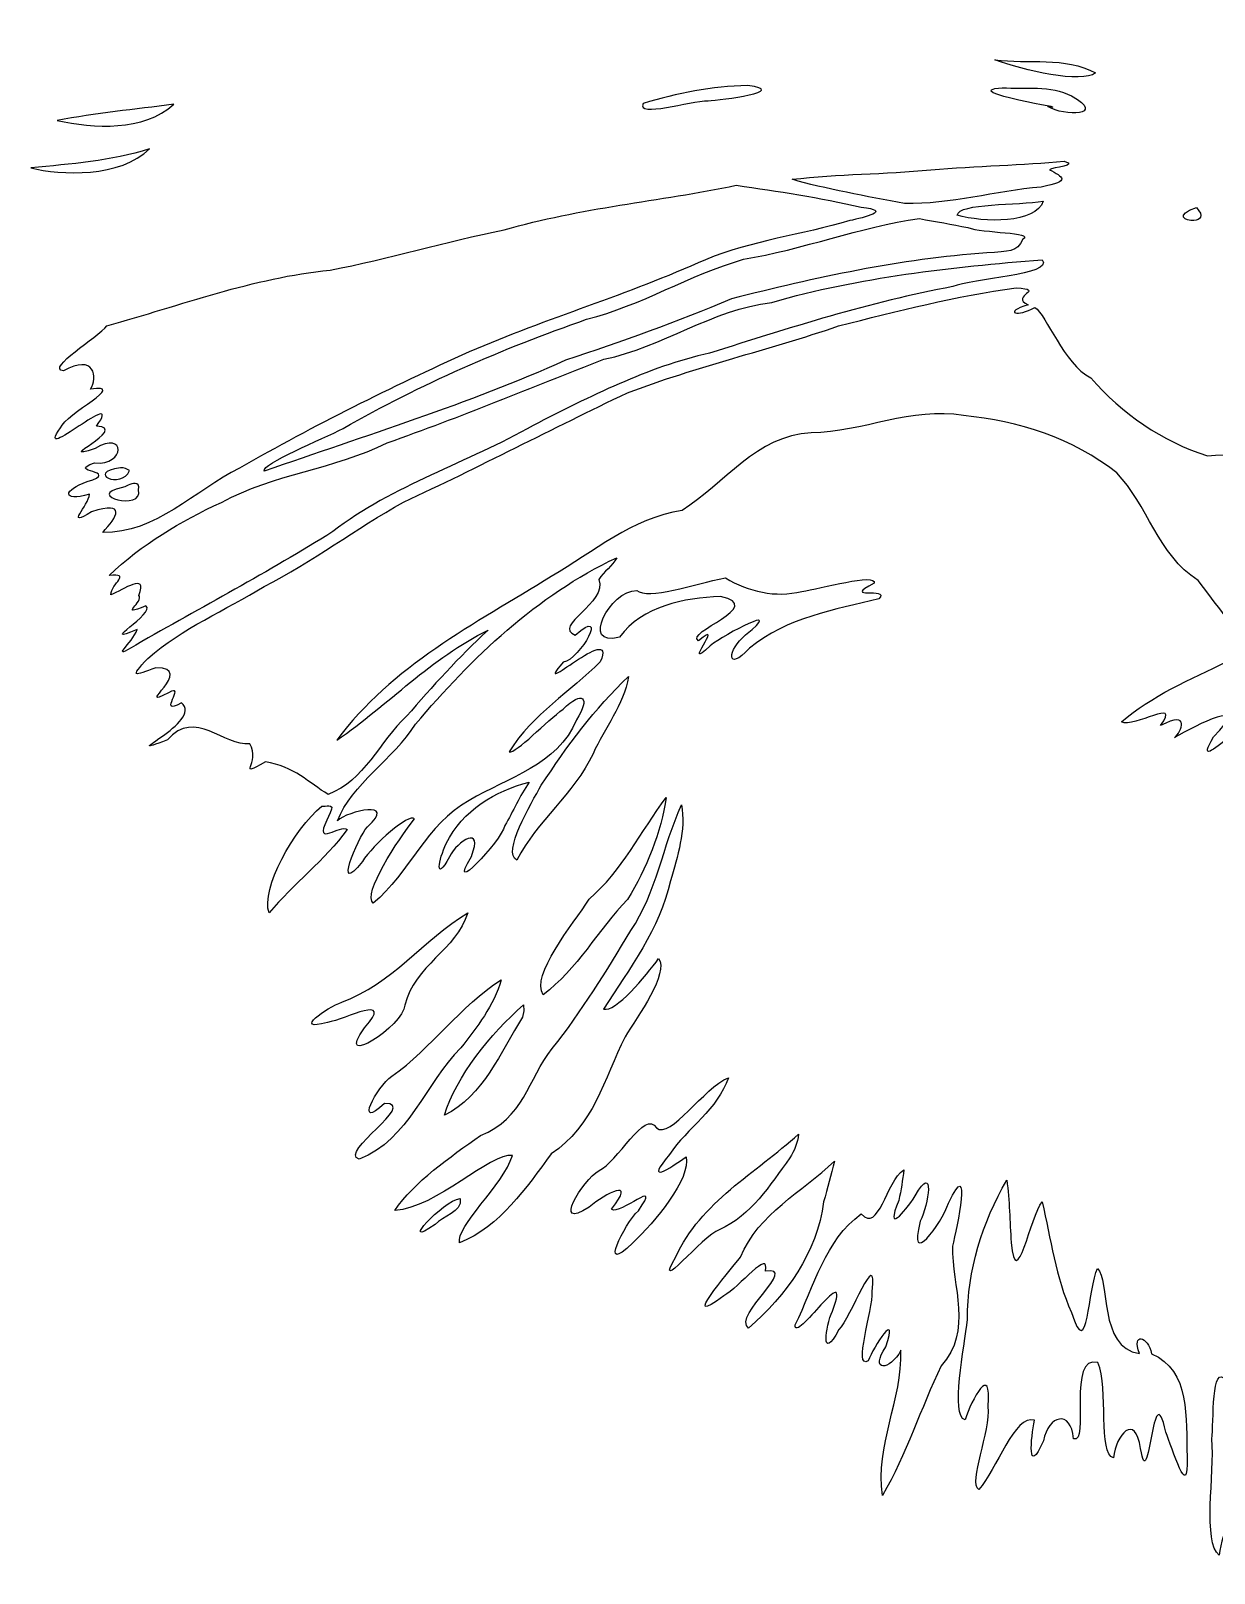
# Model space of a CAD drawing. Header units: centimetres. Extents: x -37.6 to 37.5, y -39.2 to 39.3.
# Drawn here: x -35.76 to -7.91, y -34.68 to 1.62 of the extents above; entities that cross this region are included whole.
import ezdxf

# ---------------------------------------------------------------- set-up
doc = ezdxf.new("R2010")
doc.units = ezdxf.units.CM
doc.header["$MEASUREMENT"] = 0
doc.layers.add('Layer 1', color=7, linetype='Continuous')

msp = doc.modelspace()

# ---------------------------------------------------------------- linework, layer by layer
at = {"layer": 'Layer 1'}
for points, knots in [([(4.32551, 1.42197), (3.07666, 1.41644), (4.24859, -0.59005), (3.09354, -0.57067), (3.09354, -0.57067), (2.64739, -0.44203), (2.70664, 1.04282), (2.40149, 0.58854), (2.40149, 0.58854), (2.70248, -0.36664), (1.03323, -0.50756), (1.19681, -0.49294), (1.19681, -0.49294), (1.68998, -1.43785), (2.46394, -2.41916), (1.84917, -3.52407), (1.84917, -3.52407), (1.50973, -4.51915), (0.46534, -4.89758), (-0.17985, -5.64239), (-0.17985, -5.64239), (-0.87545, -6.14561), (-1.59328, -6.19553), (-2.21053, -6.86278), (-2.21053, -6.86278), (-3.20404, -7.31278), (-4.15653, -7.79218), (-5.0085, -8.47922), (-5.0085, -8.47922), (-5.9918, -8.68907), (-7.03631, -8.27242), (-8.07023, -8.38331), (-8.07023, -8.38331), (-9.13919, -8.04984), (-10.08104, -7.3873), (-10.81363, -6.54694), (-10.81363, -6.54694), (-11.46594, -6.21859), (-11.84337, -5.07568), (-12.13324, -4.89081), (-12.13324, -4.89081), (-12.53379, -5.13219), (-12.8932, -5.01255), (-12.29116, -4.83211), (-12.29116, -4.83211), (-12.74977, -4.61705), (-11.82632, -4.47717), (-12.57393, -4.42945), (-12.57393, -4.42945), (-13.98255, -4.62125), (-15.37026, -4.97761), (-16.75021, -5.32738), (-16.75021, -5.32738), (-18.39389, -5.89374), (-20.09518, -6.28352), (-21.72107, -6.90248), (-21.72107, -6.90248), (-23.48443, -7.74219), (-25.219, -8.64829), (-26.98959, -9.47721), (-26.98959, -9.47721), (-28.10614, -10.09087), (-29.12952, -10.87493), (-30.26877, -11.4591), (-30.26877, -11.4591), (-31.18378, -12.01604), (-32.19524, -12.44201), (-33.00638, -13.15078), (-33.00638, -13.15078), (-33.45545, -13.63237), (-33.32426, -13.55262), (-32.81952, -13.37485), (-32.81952, -13.37485), (-31.84177, -13.35901), (-33.37884, -14.40396), (-32.52021, -13.95776), (-32.52021, -13.95776), (-32.06773, -13.70918), (-32.82122, -14.54251), (-32.21842, -14.19671), (-32.21842, -14.19671), (-31.66727, -14.63406), (-33.84808, -15.56233), (-32.5475, -15.07066), (-32.5475, -15.07066), (-31.89177, -14.30971), (-31.21713, -15.2365), (-30.60529, -15.15913), (-30.60529, -15.15913), (-30.33993, -15.60682), (-30.95026, -15.98865), (-30.24149, -15.58825), (-30.24149, -15.58825), (-29.57076, -15.68891), (-29.20047, -16.0867), (-28.76313, -16.35389), (-28.76313, -16.35389), (-27.92005, -16.03223), (-27.55175, -15.10422), (-26.91766, -14.51338), (-26.91766, -14.51338), (-26.31015, -13.80974), (-25.68691, -13.11646), (-24.99943, -12.48932), (-24.99943, -12.48932), (-26.333, -13.13413), (-27.34735, -14.24734), (-28.5589, -15.07397), (-28.5589, -15.07397), (-27.27804, -13.3383), (-25.30797, -12.3368), (-23.51363, -11.22511), (-23.51363, -11.22511), (-22.50809, -10.635), (-21.61584, -9.85575), (-20.43371, -9.66903), (-20.43371, -9.66903), (-19.42939, -9.04605), (-18.68796, -7.90048), (-17.39679, -7.84506), (-17.39679, -7.84506), (-16.18059, -7.82628), (-15.03203, -7.22123), (-13.81251, -7.43826), (-13.81251, -7.43826), (-12.51014, -7.5512), (-11.23698, -7.969), (-10.20177, -8.78681), (-10.20177, -8.78681), (-9.48193, -9.52649), (-9.23188, -10.71364), (-8.29016, -11.31523), (-8.29016, -11.31523), (-7.59922, -12.20388), (-6.97407, -13.14316), (-6.14042, -13.9098), (-6.14042, -13.9098), (-6.02845, -14.25576), (-6.73538, -14.19586), (-6.5067, -13.89823), (-6.5067, -13.89823), (-6.92236, -13.99354), (-7.42509, -13.95785), (-7.37569, -13.70971), (-7.37569, -13.70971), (-8.15456, -13.90551), (-6.78395, -12.86954), (-7.60803, -13.22685), (-7.60803, -13.22685), (-8.45068, -13.63317), (-9.40703, -14.04247), (-10.08767, -14.6432), (-10.08767, -14.6432), (-9.80874, -14.81274), (-8.67355, -14.03932), (-9.1732, -14.7325), (-9.1732, -14.7325), (-8.44948, -14.35686), (-8.68063, -14.88041), (-8.8466, -15.01527), (-8.8466, -15.01527), (-8.3258, -14.71717), (-6.99481, -14.04239), (-7.92387, -14.99625), (-7.92387, -14.99625), (-8.61439, -16.16931), (-6.56885, -13.87033), (-6.88125, -14.87222), (-6.88125, -14.87222), (-6.99347, -15.32829), (-8.23796, -16.30767), (-7.12599, -15.71889), (-7.12599, -15.71889), (-6.91924, -15.61376), (-6.15815, -14.94516), (-6.46867, -15.5527), (-6.46867, -15.5527), (-6.26584, -15.37374), (-5.93462, -15.16905), (-6.12058, -15.62794), (-6.12058, -15.62794), (-5.80942, -15.28536), (-5.26773, -15.50245), (-5.73941, -15.90079), (-5.73941, -15.90079), (-5.47843, -15.73776), (-5.0411, -15.58731), (-5.41116, -16.03887), (-5.41116, -16.03887), (-4.91112, -15.7734), (-4.63208, -15.70251), (-5.13831, -16.18852), (-5.13831, -16.18852), (-5.37402, -16.64936), (-6.05366, -17.58219), (-5.97009, -17.76362), (-5.97009, -17.76362), (-5.45188, -17.54747), (-3.93253, -16.86007), (-4.60418, -17.89095), (-4.60418, -17.89095), (-4.79891, -18.36125), (-4.59506, -18.76745), (-4.38011, -18.06789), (-4.38011, -18.06789), (-3.88096, -17.26514), (-2.89879, -16.56218), (-2.28907, -17.70905), (-2.28907, -17.70905), (-1.81073, -18.39354), (-3.01234, -19.88684), (-2.46188, -20.12916), (-2.46188, -20.12916), (-2.28061, -19.78832), (-1.69354, -18.21999), (-1.65159, -19.3536), (-1.65159, -19.3536), (-1.71097, -20.20772), (-1.05726, -18.61655), (-0.60235, -18.64501), (-0.60235, -18.64501), (0.27108, -18.95124), (1.26245, -18.22483), (2.26425, -18.59044), (2.26425, -18.59044), (3.03042, -18.66892), (3.18927, -19.92731), (3.65497, -19.81083), (3.65497, -19.81083), (4.48822, -20.77225), (3.38312, -18.11962), (4.1552, -19.17004), (4.1552, -19.17004), (4.24784, -18.08534), (5.35887, -20.92598), (5.25405, -19.35773), (5.25405, -19.35773), (5.14869, -18.85676), (4.97375, -17.26056), (5.65919, -18.34239), (5.65919, -18.34239), (5.89982, -18.74625), (6.65799, -19.65103), (6.86139, -19.47266), (6.86139, -19.47266), (7.06488, -18.63339), (5.5347, -18.44733), (6.05193, -17.68259), (6.05193, -17.68259), (6.51133, -18.01081), (6.76156, -17.88115), (6.47774, -17.46762), (6.47774, -17.46762), (7.65339, -18.32868), (5.9694, -16.36399), (6.99864, -16.57961), (6.99864, -16.57961), (7.47653, -16.7435), (8.42631, -17.47624), (8.67544, -17.25843), (8.67544, -17.25843), (8.63005, -16.55428), (7.06296, -16.22369), (7.4997, -15.77924), (7.4997, -15.77924), (8.11591, -15.76249), (8.93014, -16.90354), (9.33855, -16.5548), (9.33855, -16.5548), (9.25802, -16.0374), (7.99154, -15.88566), (8.29841, -15.52871), (8.29841, -15.52871), (9.05343, -15.80627), (9.87054, -15.74968), (10.70446, -16.03638), (10.70446, -16.03638), (10.24563, -15.76441), (9.63263, -14.93261), (10.65402, -15.24511), (10.65402, -15.24511), (11.46557, -15.64555), (10.96029, -15.07831), (10.61516, -14.7854), (10.61516, -14.7854), (10.78131, -14.17765), (12.30966, -15.88574), (11.59743, -14.85733), (11.59743, -14.85733), (10.95331, -14.35777), (11.46388, -13.69619), (12.09435, -14.20662), (12.09435, -14.20662), (12.5511, -14.30981), (11.0109, -13.3633), (11.98438, -13.40543), (11.98438, -13.40543), (12.99995, -13.00987), (14.14047, -13.28449), (15.12879, -12.89363), (15.12879, -12.89363), (15.93695, -12.58856), (17.17851, -13.02971), (17.60347, -12.73488), (17.60347, -12.73488), (18.14689, -13.41495), (18.89772, -13.73794), (19.72344, -13.94204), (19.72344, -13.94204), (20.13342, -14.13785), (20.38802, -14.3675), (19.79868, -14.11319), (19.79868, -14.11319), (19.40155, -13.92995), (18.77771, -14.15318), (19.49937, -14.39844), (19.49937, -14.39844), (19.8347, -14.4569), (21.06395, -15.07203), (20.51884, -15.05163), (20.51884, -15.05163), (20.09311, -14.75187), (19.43481, -15.05163), (20.14677, -15.37492), (20.14677, -15.37492), (21.24581, -16.07472), (21.88697, -17.26628), (22.92407, -18.0406), (22.92407, -18.0406), (23.48124, -18.77), (24.31742, -19.18327), (24.91506, -19.84225), (24.91506, -19.84225), (25.01895, -20.16478), (24.15686, -20.08157), (24.75962, -20.5467), (24.75962, -20.5467), (25.21485, -21.05306), (26.25113, -21.27502), (25.68401, -22.06392), (25.68401, -22.06392), (24.85847, -21.47389), (25.91286, -22.97876), (26.22475, -23.10406), (26.22475, -23.10406), (27.08224, -23.86504), (28.26755, -24.33003), (29.09548, -25.04048), (29.09548, -25.04048), (29.13914, -24.02745), (28.60539, -23.08377), (28.5167, -22.07632), (28.5167, -22.07632), (28.36799, -20.85878), (28.08705, -19.63345), (27.3608, -18.61937), (27.3608, -18.61937), (26.0516, -16.43503), (24.65579, -14.24979), (22.79343, -12.49179), (22.79343, -12.49179), (20.98702, -11.01302), (19.06636, -9.63052), (16.87338, -8.78432), (16.87338, -8.78432), (15.967, -8.4709), (15.09211, -7.97698), (14.12585, -7.9021), (14.12585, -7.9021), (13.7828, -8.02227), (14.7377, -8.14239), (14.17629, -8.4445), (14.17629, -8.4445), (13.96835, -8.82491), (13.50411, -8.64819), (13.89517, -9.04229), (13.89517, -9.04229), (13.38259, -8.97838), (13.14478, -8.94562), (12.96996, -9.08115), (12.96996, -9.08115), (12.77947, -8.8389), (12.40111, -8.80173), (12.63179, -9.19442), (12.63179, -9.19442), (12.23536, -8.89719), (12.1334, -9.40772), (11.68094, -9.12993), (11.68094, -9.12993), (11.50014, -9.54534), (11.35566, -9.51198), (10.96822, -9.29281), (10.96822, -9.29281), (10.61334, -10.00717), (9.2967, -9.71614), (8.58862, -9.5144), (8.58862, -9.5144), (7.94236, -8.93265), (7.11627, -8.68115), (6.48022, -8.18735), (6.48022, -8.18735), (5.72525, -7.82943), (5.25771, -7.02873), (4.69676, -6.56264), (4.69676, -6.56264), (4.48619, -7.51468), (4.08979, -5.40707), (3.71615, -6.46177), (3.71615, -6.46177), (3.19675, -5.51081), (2.2163, -4.98237), (2.25433, -3.7316), (2.25433, -3.7316), (2.04778, -2.69341), (2.2676, -1.62482), (3.29778, -1.12297), (3.29778, -1.12297), (3.68158, -0.18961), (4.52659, 0.56983), (5.63686, 0.48024), (5.63686, 0.48024), (6.15147, 0.47455), (6.59523, 1.61661), (5.84605, 0.91598), (5.84605, 0.91598), (5.40565, 0.55016), (3.87311, 0.87129), (4.66948, 1.37652), (4.66948, 1.37652), (4.58938, 1.4268), (4.47889, 1.41272), (4.38671, 1.42034), (4.38671, 1.42034), (4.36565, 1.42128), (4.34535, 1.42208), (4.32553, 1.42199), (4.32553, 1.42199), (4.32553, 1.42199), (4.32551, 1.42197), (4.32551, 1.42197)], [0, 0, 0, 0, 0.00900901, 0.00900901, 0.00900901, 0.00900901, 0.01801802, 0.01801802, 0.01801802, 0.01801802, 0.02702703, 0.02702703, 0.02702703, 0.02702703, 0.03603604, 0.03603604, 0.03603604, 0.03603604, 0.04504505, 0.04504505, 0.04504505, 0.04504505, 0.05405405, 0.05405405, 0.05405405, 0.05405405, 0.06306306, 0.06306306, 0.06306306, 0.06306306, 0.07207207, 0.07207207, 0.07207207, 0.07207207, 0.08108108, 0.08108108, 0.08108108, 0.08108108, 0.09009009, 0.09009009, 0.09009009, 0.09009009, 0.0990991, 0.0990991, 0.0990991, 0.0990991, 0.10810811, 0.10810811, 0.10810811, 0.10810811, 0.11711712, 0.11711712, 0.11711712, 0.11711712, 0.12612613, 0.12612613, 0.12612613, 0.12612613, 0.13513514, 0.13513514, 0.13513514, 0.13513514, 0.14414414, 0.14414414, 0.14414414, 0.14414414, 0.15315315, 0.15315315, 0.15315315, 0.15315315, 0.16216216, 0.16216216, 0.16216216, 0.16216216, 0.17117117, 0.17117117, 0.17117117, 0.17117117, 0.18018018, 0.18018018, 0.18018018, 0.18018018, 0.18918919, 0.18918919, 0.18918919, 0.18918919, 0.1981982, 0.1981982, 0.1981982, 0.1981982, 0.20720721, 0.20720721, 0.20720721, 0.20720721, 0.21621622, 0.21621622, 0.21621622, 0.21621622, 0.22522523, 0.22522523, 0.22522523, 0.22522523, 0.23423423, 0.23423423, 0.23423423, 0.23423423, 0.24324324, 0.24324324, 0.24324324, 0.24324324, 0.25225225, 0.25225225, 0.25225225, 0.25225225, 0.26126126, 0.26126126, 0.26126126, 0.26126126, 0.27027027, 0.27027027, 0.27027027, 0.27027027, 0.27927928, 0.27927928, 0.27927928, 0.27927928, 0.28828829, 0.28828829, 0.28828829, 0.28828829, 0.2972973, 0.2972973, 0.2972973, 0.2972973, 0.30630631, 0.30630631, 0.30630631, 0.30630631, 0.31531532, 0.31531532, 0.31531532, 0.31531532, 0.32432432, 0.32432432, 0.32432432, 0.32432432, 0.33333333, 0.33333333, 0.33333333, 0.33333333, 0.34234234, 0.34234234, 0.34234234, 0.34234234, 0.35135135, 0.35135135, 0.35135135, 0.35135135, 0.36036036, 0.36036036, 0.36036036, 0.36036036, 0.36936937, 0.36936937, 0.36936937, 0.36936937, 0.37837838, 0.37837838, 0.37837838, 0.37837838, 0.38738739, 0.38738739, 0.38738739, 0.38738739, 0.3963964, 0.3963964, 0.3963964, 0.3963964, 0.40540541, 0.40540541, 0.40540541, 0.40540541, 0.41441441, 0.41441441, 0.41441441, 0.41441441, 0.42342342, 0.42342342, 0.42342342, 0.42342342, 0.43243243, 0.43243243, 0.43243243, 0.43243243, 0.44144144, 0.44144144, 0.44144144, 0.44144144, 0.45045045, 0.45045045, 0.45045045, 0.45045045, 0.45945946, 0.45945946, 0.45945946, 0.45945946, 0.46846847, 0.46846847, 0.46846847, 0.46846847, 0.47747748, 0.47747748, 0.47747748, 0.47747748, 0.48648649, 0.48648649, 0.48648649, 0.48648649, 0.4954955, 0.4954955, 0.4954955, 0.4954955, 0.5045045, 0.5045045, 0.5045045, 0.5045045, 0.51351351, 0.51351351, 0.51351351, 0.51351351, 0.52252252, 0.52252252, 0.52252252, 0.52252252, 0.53153153, 0.53153153, 0.53153153, 0.53153153, 0.54054054, 0.54054054, 0.54054054, 0.54054054, 0.54954955, 0.54954955, 0.54954955, 0.54954955, 0.55855856, 0.55855856, 0.55855856, 0.55855856, 0.56756757, 0.56756757, 0.56756757, 0.56756757, 0.57657658, 0.57657658, 0.57657658, 0.57657658, 0.58558559, 0.58558559, 0.58558559, 0.58558559, 0.59459459, 0.59459459, 0.59459459, 0.59459459, 0.6036036, 0.6036036, 0.6036036, 0.6036036, 0.61261261, 0.61261261, 0.61261261, 0.61261261, 0.62162162, 0.62162162, 0.62162162, 0.62162162, 0.63063063, 0.63063063, 0.63063063, 0.63063063, 0.63963964, 0.63963964, 0.63963964, 0.63963964, 0.64864865, 0.64864865, 0.64864865, 0.64864865, 0.65765766, 0.65765766, 0.65765766, 0.65765766, 0.66666667, 0.66666667, 0.66666667, 0.66666667, 0.67567568, 0.67567568, 0.67567568, 0.67567568, 0.68468468, 0.68468468, 0.68468468, 0.68468468, 0.69369369, 0.69369369, 0.69369369, 0.69369369, 0.7027027, 0.7027027, 0.7027027, 0.7027027, 0.71171171, 0.71171171, 0.71171171, 0.71171171, 0.72072072, 0.72072072, 0.72072072, 0.72072072, 0.72972973, 0.72972973, 0.72972973, 0.72972973, 0.73873874, 0.73873874, 0.73873874, 0.73873874, 0.74774775, 0.74774775, 0.74774775, 0.74774775, 0.75675676, 0.75675676, 0.75675676, 0.75675676, 0.76576577, 0.76576577, 0.76576577, 0.76576577, 0.77477477, 0.77477477, 0.77477477, 0.77477477, 0.78378378, 0.78378378, 0.78378378, 0.78378378, 0.79279279, 0.79279279, 0.79279279, 0.79279279, 0.8018018, 0.8018018, 0.8018018, 0.8018018, 0.81081081, 0.81081081, 0.81081081, 0.81081081, 0.81981982, 0.81981982, 0.81981982, 0.81981982, 0.82882883, 0.82882883, 0.82882883, 0.82882883, 0.83783784, 0.83783784, 0.83783784, 0.83783784, 0.84684685, 0.84684685, 0.84684685, 0.84684685, 0.85585586, 0.85585586, 0.85585586, 0.85585586, 0.86486486, 0.86486486, 0.86486486, 0.86486486, 0.87387387, 0.87387387, 0.87387387, 0.87387387, 0.88288288, 0.88288288, 0.88288288, 0.88288288, 0.89189189, 0.89189189, 0.89189189, 0.89189189, 0.9009009, 0.9009009, 0.9009009, 0.9009009, 0.90990991, 0.90990991, 0.90990991, 0.90990991, 0.91891892, 0.91891892, 0.91891892, 0.91891892, 0.92792793, 0.92792793, 0.92792793, 0.92792793, 0.93693694, 0.93693694, 0.93693694, 0.93693694, 0.94594595, 0.94594595, 0.94594595, 0.94594595, 0.95495495, 0.95495495, 0.95495495, 0.95495495, 0.96396396, 0.96396396, 0.96396396, 0.96396396, 0.97297297, 0.97297297, 0.97297297, 0.97297297, 0.98198198, 0.98198198, 0.98198198, 0.98198198, 1, 1, 1, 1]), ([(-13.06919, 0.93745), (-12.40009, 0.68004), (-11.02117, 0.37123), (-10.702, 0.62656), (-10.702, 0.62656), (-11.42149, 1.02044), (-12.28948, 0.82525), (-13.06919, 0.93745)], [0, 0, 0, 0, 0.33333333, 0.33333333, 0.33333333, 0.33333333, 1, 1, 1, 1]), ([(-18.8925, 0.32725), (-17.86561, 0.20971), (-19.51531, -0.01701), (-19.82102, -0.02663), (-19.82102, -0.02663), (-20.23302, -0.03177), (-21.51603, -0.43134), (-21.35064, -0.09278), (-21.35064, -0.09278), (-20.55365, 0.14893), (-19.72821, 0.32116), (-18.8925, 0.32725)], [0, 0, 0, 0, 0.25, 0.25, 0.25, 0.25, 0.5, 0.5, 0.5, 0.5, 1, 1, 1, 1]), ([(-12.90382, 0.27764), (-14.03618, 0.1897), (-11.07901, -0.26104), (-11.8273, -0.16306), (-11.8273, -0.16306), (-11.43519, -0.40561), (-10.42245, -0.38578), (-11.26754, 0.08499), (-11.26754, 0.08499), (-11.76391, 0.34536), (-12.36084, 0.24352), (-12.90382, 0.27764)], [0, 0, 0, 0, 0.25, 0.25, 0.25, 0.25, 0.5, 0.5, 0.5, 0.5, 1, 1, 1, 1]), ([(-32.39783, -0.11262), (-33.10642, -0.76253), (-34.27719, -0.67395), (-35.14123, -0.49213), (-35.14123, -0.49213), (-34.24328, -0.31897), (-33.31027, -0.23246), (-32.39783, -0.11262)], [0, 0, 0, 0, 0.33333333, 0.33333333, 0.33333333, 0.33333333, 1, 1, 1, 1]), ([(-32.97081, -1.16103), (-33.63997, -1.8376), (-35.0637, -1.78797), (-35.76051, -1.60503), (-35.76051, -1.60503), (-34.81429, -1.51916), (-33.88467, -1.44629), (-32.97081, -1.16103)], [0, 0, 0, 0, 0.33333333, 0.33333333, 0.33333333, 0.33333333, 1, 1, 1, 1]), ([(-11.442, -1.4529), (-12.38705, -1.53786), (-13.51744, -1.56241), (-14.57566, -1.65299), (-14.57566, -1.65299), (-15.66161, -1.76084), (-16.76476, -1.74837), (-17.84326, -1.87706), (-17.84326, -1.87706), (-17.10852, -2.093), (-16.05741, -2.28738), (-15.19908, -2.44757), (-15.19908, -2.44757), (-14.11565, -2.4697), (-13.06215, -2.15546), (-11.98357, -2.05979), (-11.98357, -2.05979), (-11.24784, -1.91822), (-11.48397, -1.81981), (-11.78513, -1.65051), (-11.78513, -1.65051), (-11.72188, -1.59545), (-11.07529, -1.54719), (-11.442, -1.4529)], [0, 0, 0, 0, 0.14285714, 0.14285714, 0.14285714, 0.14285714, 0.28571429, 0.28571429, 0.28571429, 0.28571429, 0.42857143, 0.42857143, 0.42857143, 0.42857143, 0.57142857, 0.57142857, 0.57142857, 0.57142857, 0.71428571, 0.71428571, 0.71428571, 0.71428571, 1, 1, 1, 1]), ([(-19.15874, -2.01762), (-20.97409, -2.39561), (-22.83386, -2.54512), (-24.61908, -3.06851), (-24.61908, -3.06851), (-25.99749, -3.33202), (-27.34116, -3.75455), (-28.71764, -4.01357), (-28.71764, -4.01357), (-30.52495, -4.19231), (-32.23027, -4.84448), (-33.97045, -5.32243), (-33.97045, -5.32243), (-34.18317, -5.60286), (-35.41792, -6.32627), (-34.99323, -6.38572), (-34.99323, -6.38572), (-34.26407, -5.96938), (-34.17261, -6.54574), (-34.35658, -6.81401), (-34.35658, -6.81401), (-33.44443, -6.68065), (-34.93731, -7.37775), (-35.06269, -7.72848), (-35.06269, -7.72848), (-35.71929, -8.65765), (-33.52043, -6.68894), (-34.21354, -7.68797), (-34.21354, -7.68797), (-33.40793, -7.73039), (-35.3098, -8.55143), (-34.24496, -8.21218), (-34.24496, -8.21218), (-33.52759, -7.76748), (-33.52344, -8.62176), (-34.25902, -8.552), (-34.25902, -8.552), (-34.97433, -8.77468), (-33.60704, -8.72859), (-34.431, -8.99187), (-34.431, -8.99187), (-35.00577, -9.17809), (-35.04041, -9.48104), (-34.38304, -9.28705), (-34.38304, -9.28705), (-34.39209, -9.55673), (-34.98735, -10.10193), (-34.3293, -9.69963), (-34.3293, -9.69963), (-33.48652, -9.43351), (-33.73267, -9.82338), (-34.06968, -10.18663), (-34.06968, -10.18663), (-32.82218, -10.21381), (-31.90109, -9.19912), (-30.8459, -8.67189), (-30.8459, -8.67189), (-29.09468, -7.66646), (-27.28326, -6.77261), (-25.44592, -5.93841), (-25.44592, -5.93841), (-23.61804, -5.14509), (-21.69786, -4.59243), (-19.88471, -3.76883), (-19.88471, -3.76883), (-18.79081, -3.31968), (-17.61396, -3.18246), (-16.48812, -2.84858), (-16.48812, -2.84858), (-16.14547, -2.78049), (-15.46247, -2.60712), (-16.21775, -2.53604), (-16.21775, -2.53604), (-17.18643, -2.30348), (-18.17337, -2.15797), (-19.15876, -2.01762), (-19.15876, -2.01762), (-19.15876, -2.01762), (-19.15874, -2.01762), (-19.15874, -2.01762)], [0, 0, 0, 0, 0.04761905, 0.04761905, 0.04761905, 0.04761905, 0.0952381, 0.0952381, 0.0952381, 0.0952381, 0.14285714, 0.14285714, 0.14285714, 0.14285714, 0.19047619, 0.19047619, 0.19047619, 0.19047619, 0.23809524, 0.23809524, 0.23809524, 0.23809524, 0.28571429, 0.28571429, 0.28571429, 0.28571429, 0.33333333, 0.33333333, 0.33333333, 0.33333333, 0.38095238, 0.38095238, 0.38095238, 0.38095238, 0.42857143, 0.42857143, 0.42857143, 0.42857143, 0.47619048, 0.47619048, 0.47619048, 0.47619048, 0.52380952, 0.52380952, 0.52380952, 0.52380952, 0.57142857, 0.57142857, 0.57142857, 0.57142857, 0.61904762, 0.61904762, 0.61904762, 0.61904762, 0.66666667, 0.66666667, 0.66666667, 0.66666667, 0.71428571, 0.71428571, 0.71428571, 0.71428571, 0.76190476, 0.76190476, 0.76190476, 0.76190476, 0.80952381, 0.80952381, 0.80952381, 0.80952381, 0.85714286, 0.85714286, 0.85714286, 0.85714286, 0.9047619, 0.9047619, 0.9047619, 0.9047619, 1, 1, 1, 1]), ([(-11.93479, -2.393), (-12.52097, -2.48918), (-13.9209, -2.42845), (-13.96133, -2.72208), (-13.96133, -2.72208), (-13.3414, -2.89894), (-12.09582, -2.92286), (-11.93479, -2.393)], [0, 0, 0, 0, 0.33333333, 0.33333333, 0.33333333, 0.33333333, 1, 1, 1, 1]), ([(-14.84686, -2.80227), (-16.25874, -2.99286), (-17.59043, -3.53298), (-18.98842, -3.75808), (-18.98842, -3.75808), (-20.25767, -4.12614), (-21.39455, -4.84579), (-22.68018, -5.17029), (-22.68018, -5.17029), (-24.65794, -5.86233), (-26.58866, -6.69336), (-28.40593, -7.7384), (-28.40593, -7.7384), (-28.89981, -7.99685), (-30.33784, -8.56262), (-30.26794, -8.74795), (-30.26794, -8.74795), (-27.89404, -7.91012), (-25.48087, -7.17126), (-23.18041, -6.13684), (-23.18041, -6.13684), (-21.86079, -5.70127), (-20.55243, -5.22756), (-19.27202, -4.69321), (-19.27202, -4.69321), (-17.29714, -4.18349), (-15.29692, -3.75474), (-13.25771, -3.60759), (-13.25771, -3.60759), (-12.73803, -3.57007), (-12.55018, -3.59719), (-12.41518, -3.28926), (-12.41518, -3.28926), (-12.12423, -3.11612), (-13.37403, -3.14769), (-13.70585, -3.00979), (-13.70585, -3.00979), (-14.08643, -2.94148), (-14.46573, -2.86747), (-14.84687, -2.80226), (-14.84687, -2.80226), (-14.84687, -2.80226), (-14.84686, -2.80227), (-14.84686, -2.80227)], [0, 0, 0, 0, 0.08333333, 0.08333333, 0.08333333, 0.08333333, 0.16666667, 0.16666667, 0.16666667, 0.16666667, 0.25, 0.25, 0.25, 0.25, 0.33333333, 0.33333333, 0.33333333, 0.33333333, 0.41666667, 0.41666667, 0.41666667, 0.41666667, 0.5, 0.5, 0.5, 0.5, 0.58333333, 0.58333333, 0.58333333, 0.58333333, 0.66666667, 0.66666667, 0.66666667, 0.66666667, 0.75, 0.75, 0.75, 0.75, 0.83333333, 0.83333333, 0.83333333, 0.83333333, 1, 1, 1, 1]), ([(-8.32901, -2.54265), (-8.84902, -2.71673), (-8.5886, -2.86208), (-8.38523, -2.84857), (-8.38523, -2.84857), (-8.24299, -2.83912), (-8.12855, -2.75195), (-8.32901, -2.54265)], [0, 0, 0, 0, 0.33333333, 0.33333333, 0.33333333, 0.33333333, 1, 1, 1, 1]), ([(-11.95959, -3.76883), (-14.10133, -3.94302), (-16.25616, -4.17627), (-18.32447, -4.77259), (-18.32447, -4.77259), (-19.72485, -4.9401), (-20.89929, -5.82998), (-22.27172, -6.11122), (-22.27172, -6.11122), (-23.97034, -6.76782), (-25.65031, -7.47478), (-27.37074, -8.0774), (-27.37074, -8.0774), (-28.61435, -8.69873), (-30.04568, -8.81012), (-31.27417, -9.47886), (-31.27417, -9.47886), (-32.22987, -9.9197), (-33.15693, -10.47346), (-33.91835, -11.197), (-33.91835, -11.197), (-33.3806, -11.1491), (-33.86794, -11.37955), (-33.87949, -11.65506), (-33.87949, -11.65506), (-33.59077, -11.54825), (-32.99378, -11.10164), (-33.22217, -11.66746), (-33.22217, -11.66746), (-33.0716, -11.79276), (-33.74292, -12.21172), (-33.05184, -11.91055), (-33.05184, -11.91055), (-32.80888, -12.08257), (-34.23836, -12.88609), (-33.25607, -12.46948), (-33.25607, -12.46948), (-33.37174, -12.789), (-33.94888, -13.2466), (-33.29245, -12.83576), (-33.29245, -12.83576), (-31.74483, -11.95154), (-30.16402, -11.11254), (-28.65563, -10.1676), (-28.65563, -10.1676), (-27.23745, -9.06723), (-25.48106, -8.55379), (-23.93778, -7.66729), (-23.93778, -7.66729), (-22.6007, -6.99254), (-21.25895, -6.29719), (-19.7863, -5.96652), (-19.7863, -5.96652), (-17.89606, -5.37612), (-16.01269, -4.75961), (-14.06055, -4.40052), (-14.06055, -4.40052), (-13.61752, -4.2067), (-11.67291, -4.13766), (-11.95959, -3.76883)], [0, 0, 0, 0, 0.0625, 0.0625, 0.0625, 0.0625, 0.125, 0.125, 0.125, 0.125, 0.1875, 0.1875, 0.1875, 0.1875, 0.25, 0.25, 0.25, 0.25, 0.3125, 0.3125, 0.3125, 0.3125, 0.375, 0.375, 0.375, 0.375, 0.4375, 0.4375, 0.4375, 0.4375, 0.5, 0.5, 0.5, 0.5, 0.5625, 0.5625, 0.5625, 0.5625, 0.625, 0.625, 0.625, 0.625, 0.6875, 0.6875, 0.6875, 0.6875, 0.75, 0.75, 0.75, 0.75, 0.8125, 0.8125, 0.8125, 0.8125, 0.875, 0.875, 0.875, 0.875, 1, 1, 1, 1]), ([(-33.63723, -8.66527), (-33.5793, -8.66093), (-33.49102, -8.69279), (-33.43714, -8.73059), (-33.43714, -8.73059), (-33.62576, -9.18564), (-34.4993, -8.78104), (-33.64798, -8.66692), (-33.64798, -8.66692), (-33.64441, -8.66577), (-33.64109, -8.66555), (-33.63723, -8.66527)], [0, 0, 0, 0, 0.25, 0.25, 0.25, 0.25, 0.5, 0.5, 0.5, 0.5, 1, 1, 1, 1]), ([(-33.30402, -9.03321), (-33.24463, -9.03509), (-33.20541, -9.07115), (-33.22299, -9.18038), (-33.22299, -9.18038), (-33.09717, -9.7032), (-34.53412, -9.31351), (-33.60085, -9.13242), (-33.60085, -9.13242), (-33.55813, -9.12243), (-33.403, -9.03006), (-33.30402, -9.0332), (-33.30402, -9.0332), (-33.30402, -9.0332), (-33.30402, -9.03321), (-33.30402, -9.03321)], [0, 0, 0, 0, 0.2, 0.2, 0.2, 0.2, 0.4, 0.4, 0.4, 0.4, 0.6, 0.6, 0.6, 0.6, 1, 1, 1, 1]), ([(-21.97159, -10.78194), (-23.85314, -11.66447), (-25.37918, -13.13141), (-26.70598, -14.70108), (-26.70598, -14.70108), (-27.22415, -15.51197), (-28.21063, -16.11584), (-28.54483, -16.97236), (-28.54483, -16.97236), (-28.30711, -16.74092), (-27.11509, -16.4626), (-27.83955, -17.11209), (-27.83955, -17.11209), (-28.0808, -17.38488), (-28.65222, -18.82137), (-27.95861, -17.92734), (-27.95861, -17.92734), (-27.70415, -17.53383), (-26.85635, -16.78507), (-26.7316, -16.92854), (-26.7316, -16.92854), (-27.12259, -17.42458), (-27.96295, -18.6936), (-27.70229, -18.91457), (-27.70229, -18.91457), (-26.85383, -18.19749), (-26.45182, -17.04825), (-25.44258, -16.49363), (-25.44258, -16.49363), (-24.54478, -15.95064), (-23.35884, -15.66776), (-22.91994, -14.60021), (-22.91994, -14.60021), (-22.57666, -14.06448), (-22.78055, -13.89304), (-23.23248, -14.34886), (-23.23248, -14.34886), (-23.60937, -14.61297), (-24.34999, -15.39884), (-24.49917, -15.34932), (-24.49917, -15.34932), (-23.95763, -14.45499), (-23.0491, -13.93212), (-22.3577, -13.22852), (-22.3577, -13.22852), (-21.93965, -12.23686), (-24.0423, -14.18314), (-23.23579, -13.24258), (-23.23579, -13.24258), (-22.81735, -13.17058), (-22.14597, -11.90102), (-22.94723, -12.6051), (-22.94723, -12.6051), (-23.50441, -12.38492), (-22.17405, -11.8369), (-22.38912, -11.29293), (-22.38912, -11.29293), (-22.27878, -11.09868), (-22.07161, -10.98428), (-21.97157, -10.78195), (-21.97157, -10.78195), (-21.97157, -10.78195), (-21.97159, -10.78194), (-21.97159, -10.78194)], [0, 0, 0, 0, 0.05882353, 0.05882353, 0.05882353, 0.05882353, 0.11764706, 0.11764706, 0.11764706, 0.11764706, 0.17647059, 0.17647059, 0.17647059, 0.17647059, 0.23529412, 0.23529412, 0.23529412, 0.23529412, 0.29411765, 0.29411765, 0.29411765, 0.29411765, 0.35294118, 0.35294118, 0.35294118, 0.35294118, 0.41176471, 0.41176471, 0.41176471, 0.41176471, 0.47058824, 0.47058824, 0.47058824, 0.47058824, 0.52941176, 0.52941176, 0.52941176, 0.52941176, 0.58823529, 0.58823529, 0.58823529, 0.58823529, 0.64705882, 0.64705882, 0.64705882, 0.64705882, 0.70588235, 0.70588235, 0.70588235, 0.70588235, 0.76470588, 0.76470588, 0.76470588, 0.76470588, 0.82352941, 0.82352941, 0.82352941, 0.82352941, 0.88235294, 0.88235294, 0.88235294, 0.88235294, 1, 1, 1, 1]), ([(-19.41423, -11.25571), (-20.15751, -11.40275), (-21.23989, -11.78102), (-21.49948, -11.55171), (-21.49948, -11.55171), (-22.13331, -11.54829), (-22.83824, -12.91249), (-21.90876, -12.64808), (-21.90876, -12.64808), (-21.35389, -11.91303), (-20.39745, -11.73404), (-19.52834, -11.69227), (-19.52834, -11.69227), (-18.42219, -11.92949), (-20.40141, -12.53651), (-20.0451, -12.73489), (-20.0451, -12.73489), (-19.37369, -12.15473), (-20.49871, -13.53659), (-19.76894, -12.8523), (-19.76894, -12.8523), (-19.42524, -12.57482), (-17.97325, -11.81556), (-18.93716, -12.59847), (-18.93716, -12.59847), (-19.37615, -12.9422), (-19.3994, -13.51045), (-18.84952, -12.91266), (-18.84952, -12.91266), (-17.96568, -12.1807), (-16.83977, -12.01344), (-15.80185, -11.74601), (-15.80185, -11.74601), (-15.5222, -11.45415), (-16.72192, -11.792), (-15.91264, -11.38303), (-15.91264, -11.38303), (-15.84438, -11.1213), (-17.1919, -11.52321), (-17.61176, -11.57485), (-17.61176, -11.57485), (-18.2403, -11.72827), (-18.86931, -11.58365), (-19.41423, -11.2557), (-19.41423, -11.2557), (-19.41423, -11.2557), (-19.41423, -11.25571), (-19.41423, -11.25571)], [0, 0, 0, 0, 0.07692308, 0.07692308, 0.07692308, 0.07692308, 0.15384615, 0.15384615, 0.15384615, 0.15384615, 0.23076923, 0.23076923, 0.23076923, 0.23076923, 0.30769231, 0.30769231, 0.30769231, 0.30769231, 0.38461538, 0.38461538, 0.38461538, 0.38461538, 0.46153846, 0.46153846, 0.46153846, 0.46153846, 0.53846154, 0.53846154, 0.53846154, 0.53846154, 0.61538462, 0.61538462, 0.61538462, 0.61538462, 0.69230769, 0.69230769, 0.69230769, 0.69230769, 0.76923077, 0.76923077, 0.76923077, 0.76923077, 0.84615385, 0.84615385, 0.84615385, 0.84615385, 1, 1, 1, 1]), ([(-21.69212, -13.57991), (-22.49645, -14.32137), (-23.14538, -15.22715), (-23.74595, -16.13479), (-23.74595, -16.13479), (-23.99148, -16.563), (-24.671, -17.73633), (-24.32555, -17.89675), (-24.32555, -17.89675), (-23.84623, -16.96646), (-22.9779, -16.3448), (-22.52804, -15.39561), (-22.52804, -15.39561), (-22.25892, -14.78667), (-21.80488, -14.24944), (-21.69212, -13.57991)], [0, 0, 0, 0, 0.2, 0.2, 0.2, 0.2, 0.4, 0.4, 0.4, 0.4, 0.6, 0.6, 0.6, 0.6, 1, 1, 1, 1]), ([(-24.03368, -16.06534), (-24.82758, -16.2673), (-25.59777, -16.7211), (-25.98664, -17.50649), (-25.98664, -17.50649), (-26.16318, -17.8886), (-26.2692, -18.46383), (-25.90478, -17.82151), (-25.90478, -17.82151), (-25.72074, -17.43121), (-25.09573, -17.06716), (-25.39298, -17.80911), (-25.39298, -17.80911), (-26.01257, -18.83988), (-24.69464, -17.45744), (-24.60254, -17.08647), (-24.60254, -17.08647), (-24.41272, -16.74621), (-24.25296, -16.38857), (-24.03369, -16.06534), (-24.03369, -16.06534), (-24.03369, -16.06534), (-24.03368, -16.06534), (-24.03368, -16.06534)], [0, 0, 0, 0, 0.14285714, 0.14285714, 0.14285714, 0.14285714, 0.28571429, 0.28571429, 0.28571429, 0.28571429, 0.42857143, 0.42857143, 0.42857143, 0.42857143, 0.57142857, 0.57142857, 0.57142857, 0.57142857, 0.71428571, 0.71428571, 0.71428571, 0.71428571, 1, 1, 1, 1]), ([(-28.7474, -16.62096), (-28.79818, -16.62122), (-28.8654, -16.63743), (-28.90863, -16.63006), (-28.90863, -16.63006), (-29.57213, -17.16614), (-30.35929, -18.58045), (-30.15134, -19.14195), (-30.15134, -19.14195), (-29.57703, -18.45155), (-28.84453, -17.90253), (-28.31497, -17.18073), (-28.31497, -17.18073), (-28.46201, -17.02777), (-29.10257, -17.61744), (-28.79701, -16.95583), (-28.79701, -16.95583), (-28.79701, -16.95583), (-28.71763, -16.78633), (-28.71763, -16.78633), (-28.71763, -16.78633), (-28.64362, -16.64726), (-28.68211, -16.62074), (-28.7474, -16.62097), (-28.7474, -16.62097), (-28.7474, -16.62097), (-28.7474, -16.62096), (-28.7474, -16.62096)], [0, 0, 0, 0, 0.125, 0.125, 0.125, 0.125, 0.25, 0.25, 0.25, 0.25, 0.375, 0.375, 0.375, 0.375, 0.5, 0.5, 0.5, 0.5, 0.625, 0.625, 0.625, 0.625, 0.75, 0.75, 0.75, 0.75, 1, 1, 1, 1]), ([(-20.44362, -16.59616), (-20.8947, -17.56618), (-21.02734, -18.65736), (-21.64086, -19.55619), (-21.64086, -19.55619), (-22.21309, -20.50481), (-22.79691, -21.46424), (-23.48798, -22.32853), (-23.48798, -22.32853), (-24.06349, -23.06646), (-24.1641, -23.9821), (-25.17635, -24.37657), (-25.17635, -24.37657), (-25.89359, -24.89095), (-26.74253, -25.46141), (-27.19545, -26.14597), (-27.19545, -26.14597), (-26.21257, -26.07636), (-24.94221, -24.78337), (-24.42642, -24.84538), (-24.42642, -24.84538), (-24.64241, -25.55581), (-25.76919, -26.5197), (-25.67079, -26.90665), (-25.67079, -26.90665), (-24.71789, -26.51567), (-24.10175, -25.60409), (-23.51526, -24.80983), (-23.51526, -24.80983), (-22.51722, -24.16051), (-22.27109, -23.04652), (-21.77562, -22.05899), (-21.77562, -22.05899), (-21.47461, -21.57103), (-20.73606, -20.55048), (-20.98766, -20.21435), (-20.98766, -20.21435), (-21.27764, -20.61905), (-22.00768, -21.49839), (-22.27998, -21.40167), (-22.27998, -21.40167), (-21.67861, -20.44424), (-20.95204, -19.5239), (-20.70819, -18.3879), (-20.70819, -18.3879), (-20.53684, -17.8134), (-20.34532, -17.19063), (-20.44361, -16.59618), (-20.44361, -16.59618), (-20.44361, -16.59618), (-20.44362, -16.59616), (-20.44362, -16.59616)], [0, 0, 0, 0, 0.07142857, 0.07142857, 0.07142857, 0.07142857, 0.14285714, 0.14285714, 0.14285714, 0.14285714, 0.21428571, 0.21428571, 0.21428571, 0.21428571, 0.28571429, 0.28571429, 0.28571429, 0.28571429, 0.35714286, 0.35714286, 0.35714286, 0.35714286, 0.42857143, 0.42857143, 0.42857143, 0.42857143, 0.5, 0.5, 0.5, 0.5, 0.57142857, 0.57142857, 0.57142857, 0.57142857, 0.64285714, 0.64285714, 0.64285714, 0.64285714, 0.71428571, 0.71428571, 0.71428571, 0.71428571, 0.78571429, 0.78571429, 0.78571429, 0.78571429, 0.85714286, 0.85714286, 0.85714286, 0.85714286, 1, 1, 1, 1]), ([(-20.80908, -16.4217), (-21.40632, -17.23134), (-21.84462, -18.14524), (-22.61734, -18.8137), (-22.61734, -18.8137), (-23.00857, -19.42285), (-24.00546, -20.61605), (-23.70296, -21.06431), (-23.70296, -21.06431), (-22.90336, -20.47611), (-22.40993, -19.53389), (-21.71528, -18.82279), (-21.71528, -18.82279), (-21.27694, -18.10126), (-20.91716, -17.23341), (-20.80908, -16.4217)], [0, 0, 0, 0, 0.2, 0.2, 0.2, 0.2, 0.4, 0.4, 0.4, 0.4, 0.6, 0.6, 0.6, 0.6, 1, 1, 1, 1]), ([(-25.47649, -19.13781), (-26.51982, -19.7687), (-27.2733, -20.81583), (-28.4423, -21.24207), (-28.4423, -21.24207), (-28.7959, -21.36332), (-29.6303, -21.94689), (-28.77799, -21.71915), (-28.77799, -21.71915), (-28.36796, -21.64239), (-27.17865, -21.01902), (-27.909, -21.84566), (-27.909, -21.84566), (-28.6365, -22.85811), (-26.97863, -21.7923), (-26.9565, -21.3107), (-26.9565, -21.3107), (-26.7375, -20.37431), (-25.7438, -20.01238), (-25.47649, -19.13781)], [0, 0, 0, 0, 0.16666667, 0.16666667, 0.16666667, 0.16666667, 0.33333333, 0.33333333, 0.33333333, 0.33333333, 0.5, 0.5, 0.5, 0.5, 0.66666667, 0.66666667, 0.66666667, 0.66666667, 1, 1, 1, 1]), ([(-24.68936, -20.71457), (-25.66188, -21.33222), (-26.32381, -22.31728), (-27.26161, -22.98337), (-27.26161, -22.98337), (-27.63163, -23.22876), (-28.1648, -24.29855), (-27.43524, -23.62168), (-27.43524, -23.62168), (-26.62955, -23.61291), (-28.53797, -24.78366), (-28.03469, -24.93302), (-28.03469, -24.93302), (-26.8557, -24.48171), (-26.48698, -23.14573), (-25.64021, -22.31778), (-25.64021, -22.31778), (-25.25625, -21.82977), (-24.86596, -21.31952), (-24.68936, -20.71457)], [0, 0, 0, 0, 0.16666667, 0.16666667, 0.16666667, 0.16666667, 0.33333333, 0.33333333, 0.33333333, 0.33333333, 0.5, 0.5, 0.5, 0.5, 0.66666667, 0.66666667, 0.66666667, 0.66666667, 1, 1, 1, 1]), ([(-24.1635, -21.30657), (-24.95071, -21.97967), (-25.74326, -22.99296), (-26.02881, -23.90197), (-26.02881, -23.90197), (-25.10346, -23.44494), (-24.70366, -22.41665), (-24.18996, -21.591), (-24.18996, -21.591), (-24.18996, -21.591), (-24.15937, -21.44796), (-24.15937, -21.44796), (-24.15937, -21.44796), (-24.15937, -21.44796), (-24.1635, -21.30657), (-24.1635, -21.30657)], [0, 0, 0, 0, 0.2, 0.2, 0.2, 0.2, 0.4, 0.4, 0.4, 0.4, 0.6, 0.6, 0.6, 0.6, 1, 1, 1, 1]), ([(-19.34312, -23.01727), (-19.91244, -23.24734), (-20.70969, -24.47799), (-21.03893, -24.1988), (-21.03893, -24.1988), (-21.29422, -23.73459), (-21.97275, -25.03351), (-22.38665, -25.20174), (-22.38665, -25.20174), (-22.78093, -25.42374), (-23.51591, -26.65352), (-22.62229, -26.06164), (-22.62229, -26.06164), (-22.22967, -25.73932), (-21.48886, -25.34587), (-22.09478, -26.11456), (-22.09478, -26.11456), (-21.90947, -26.27851), (-20.87319, -25.31885), (-21.46143, -26.14763), (-21.46143, -26.14763), (-21.79536, -26.46104), (-22.42161, -27.72694), (-21.5962, -26.90252), (-21.5962, -26.90252), (-21.07934, -26.43204), (-20.21633, -25.38155), (-20.34026, -24.88011), (-20.34026, -24.88011), (-20.72376, -25.15836), (-21.34022, -25.55165), (-20.73217, -24.82802), (-20.73217, -24.82802), (-20.30792, -24.19603), (-19.59074, -23.7643), (-19.34311, -23.01728), (-19.34311, -23.01728), (-19.34311, -23.01728), (-19.34312, -23.01727), (-19.34312, -23.01727)], [0, 0, 0, 0, 0.09090909, 0.09090909, 0.09090909, 0.09090909, 0.18181818, 0.18181818, 0.18181818, 0.18181818, 0.27272727, 0.27272727, 0.27272727, 0.27272727, 0.36363636, 0.36363636, 0.36363636, 0.36363636, 0.45454545, 0.45454545, 0.45454545, 0.45454545, 0.54545455, 0.54545455, 0.54545455, 0.54545455, 0.63636364, 0.63636364, 0.63636364, 0.63636364, 0.72727273, 0.72727273, 0.72727273, 0.72727273, 0.81818182, 0.81818182, 0.81818182, 0.81818182, 1, 1, 1, 1]), ([(-17.69195, -24.34762), (-18.70409, -25.25241), (-19.99474, -25.95388), (-20.5817, -27.23075), (-20.5817, -27.23075), (-21.13622, -28.21593), (-19.94108, -26.72439), (-19.56057, -26.5974), (-19.56057, -26.5974), (-18.79176, -26.24635), (-18.37815, -25.56374), (-17.89783, -24.90572), (-17.89783, -24.90572), (-17.79172, -24.73691), (-17.70923, -24.54822), (-17.69195, -24.34761), (-17.69195, -24.34761), (-17.69195, -24.34761), (-17.69195, -24.34762), (-17.69195, -24.34762)], [0, 0, 0, 0, 0.16666667, 0.16666667, 0.16666667, 0.16666667, 0.33333333, 0.33333333, 0.33333333, 0.33333333, 0.5, 0.5, 0.5, 0.5, 0.66666667, 0.66666667, 0.66666667, 0.66666667, 1, 1, 1, 1]), ([(-16.84529, -24.98262), (-17.61, -25.71426), (-18.63588, -26.20747), (-19.05787, -27.23985), (-19.05787, -27.23985), (-19.3615, -27.62766), (-20.51146, -28.94828), (-19.44896, -28.15431), (-19.44896, -28.15431), (-19.08741, -27.94571), (-18.36068, -27.01855), (-18.47083, -27.56975), (-18.47083, -27.56975), (-17.66478, -27.44367), (-19.2511, -28.60113), (-18.87184, -28.91499), (-18.87184, -28.91499), (-17.97967, -28.13378), (-17.25371, -27.14055), (-17.10244, -25.93678), (-17.10244, -25.93678), (-17.01515, -25.61911), (-16.92709, -25.30177), (-16.8453, -24.98262), (-16.8453, -24.98262), (-16.8453, -24.98262), (-16.84529, -24.98262), (-16.84529, -24.98262)], [0, 0, 0, 0, 0.125, 0.125, 0.125, 0.125, 0.25, 0.25, 0.25, 0.25, 0.375, 0.375, 0.375, 0.375, 0.5, 0.5, 0.5, 0.5, 0.625, 0.625, 0.625, 0.625, 0.75, 0.75, 0.75, 0.75, 1, 1, 1, 1]), ([(-15.21396, -25.18272), (-15.63222, -25.4661), (-15.81016, -26.69202), (-16.21524, -26.22452), (-16.21524, -26.22452), (-17.07127, -26.83679), (-17.3231, -27.93258), (-17.77132, -28.83149), (-17.77132, -28.83149), (-17.8123, -29.33106), (-16.40471, -27.18932), (-16.89241, -28.5082), (-16.89241, -28.5082), (-17.0696, -28.87008), (-17.17104, -29.74784), (-16.74358, -28.94559), (-16.74358, -28.94559), (-16.47501, -28.69942), (-15.83247, -26.91461), (-15.95727, -28.04766), (-15.95727, -28.04766), (-15.93656, -28.48757), (-16.41656, -29.89371), (-16.0507, -29.67981), (-16.0507, -29.67981), (-15.9312, -29.34657), (-15.3238, -28.42877), (-15.63894, -29.35073), (-15.63894, -29.35073), (-16.03275, -29.93638), (-15.54803, -29.93144), (-15.28341, -29.43341), (-15.28341, -29.43341), (-15.24182, -30.59903), (-15.89817, -31.67598), (-15.71501, -32.84819), (-15.71501, -32.84819), (-15.15693, -31.87873), (-14.81138, -30.79725), (-14.33752, -29.79473), (-14.33752, -29.79473), (-13.58144, -28.98074), (-14.08615, -27.92942), (-14.06963, -26.97857), (-14.06963, -26.97857), (-13.96527, -26.55637), (-13.59586, -24.79665), (-14.16389, -25.96654), (-14.16389, -25.96654), (-14.32327, -26.46133), (-15.13538, -27.54929), (-14.82783, -26.39731), (-14.82783, -26.39731), (-14.63242, -26.0068), (-14.47423, -24.98111), (-14.94855, -25.79786), (-14.94855, -25.79786), (-15.20291, -26.20059), (-15.67162, -26.72631), (-15.33385, -25.90452), (-15.33385, -25.90452), (-15.27996, -25.6666), (-15.24363, -25.42471), (-15.21396, -25.1827), (-15.21396, -25.1827), (-15.21396, -25.1827), (-15.21396, -25.18272), (-15.21396, -25.18272)], [0, 0, 0, 0, 0.05555556, 0.05555556, 0.05555556, 0.05555556, 0.11111111, 0.11111111, 0.11111111, 0.11111111, 0.16666667, 0.16666667, 0.16666667, 0.16666667, 0.22222222, 0.22222222, 0.22222222, 0.22222222, 0.27777778, 0.27777778, 0.27777778, 0.27777778, 0.33333333, 0.33333333, 0.33333333, 0.33333333, 0.38888889, 0.38888889, 0.38888889, 0.38888889, 0.44444444, 0.44444444, 0.44444444, 0.44444444, 0.5, 0.5, 0.5, 0.5, 0.55555556, 0.55555556, 0.55555556, 0.55555556, 0.61111111, 0.61111111, 0.61111111, 0.61111111, 0.66666667, 0.66666667, 0.66666667, 0.66666667, 0.72222222, 0.72222222, 0.72222222, 0.72222222, 0.77777778, 0.77777778, 0.77777778, 0.77777778, 0.83333333, 0.83333333, 0.83333333, 0.83333333, 0.88888889, 0.88888889, 0.88888889, 0.88888889, 1, 1, 1, 1]), ([(-12.79385, -25.4258), (-13.36652, -26.43487), (-13.71949, -27.54422), (-13.71658, -28.70746), (-13.71658, -28.70746), (-13.7876, -29.34456), (-14.12299, -30.98024), (-13.77363, -31.06887), (-13.77363, -31.06887), (-13.61645, -30.59895), (-13.14423, -29.6827), (-13.22958, -30.75551), (-13.22958, -30.75551), (-13.16002, -31.32986), (-13.71013, -32.55762), (-13.44538, -32.70681), (-13.44538, -32.70681), (-13.03001, -32.25284), (-12.61118, -30.92045), (-12.13569, -31.07879), (-12.13569, -31.07879), (-12.22523, -31.49122), (-12.32205, -32.44665), (-11.9265, -31.56331), (-11.9265, -31.56331), (-11.81337, -30.94876), (-11.27792, -30.82491), (-11.22039, -31.51288), (-11.22039, -31.51288), (-10.83119, -31.67091), (-11.38586, -29.50884), (-10.64657, -29.72364), (-10.64657, -29.72364), (-10.39173, -30.32724), (-10.64415, -31.8828), (-10.28111, -31.9635), (-10.28111, -31.9635), (-10.2229, -31.41664), (-9.76495, -30.8921), (-9.64363, -31.74522), (-9.64363, -31.74522), (-9.43635, -32.96044), (-9.36215, -29.87731), (-9.0508, -31.35661), (-9.0508, -31.35661), (-8.89341, -31.72188), (-8.51184, -33.06086), (-8.54478, -31.93291), (-8.54478, -31.93291), (-8.58118, -31.05094), (-8.46145, -29.89627), (-9.38318, -29.51528), (-9.38318, -29.51528), (-9.46318, -29.08625), (-9.86523, -29.00591), (-9.66843, -29.50867), (-9.66843, -29.50867), (-10.64482, -29.3648), (-10.35301, -27.77265), (-10.65896, -27.50445), (-10.65896, -27.50445), (-10.8714, -27.95137), (-10.89136, -29.77959), (-11.2675, -28.54459), (-11.2675, -28.54459), (-11.64711, -27.71244), (-11.75091, -26.81073), (-11.95872, -25.94093), (-11.95872, -25.94093), (-12.22988, -26.25334), (-12.57213, -28.14905), (-12.68467, -26.89343), (-12.68467, -26.89343), (-12.72858, -26.40483), (-12.71886, -25.91153), (-12.79381, -25.42582), (-12.79381, -25.42582), (-12.79381, -25.42582), (-12.79385, -25.4258), (-12.79385, -25.4258)], [0, 0, 0, 0, 0.04761905, 0.04761905, 0.04761905, 0.04761905, 0.0952381, 0.0952381, 0.0952381, 0.0952381, 0.14285714, 0.14285714, 0.14285714, 0.14285714, 0.19047619, 0.19047619, 0.19047619, 0.19047619, 0.23809524, 0.23809524, 0.23809524, 0.23809524, 0.28571429, 0.28571429, 0.28571429, 0.28571429, 0.33333333, 0.33333333, 0.33333333, 0.33333333, 0.38095238, 0.38095238, 0.38095238, 0.38095238, 0.42857143, 0.42857143, 0.42857143, 0.42857143, 0.47619048, 0.47619048, 0.47619048, 0.47619048, 0.52380952, 0.52380952, 0.52380952, 0.52380952, 0.57142857, 0.57142857, 0.57142857, 0.57142857, 0.61904762, 0.61904762, 0.61904762, 0.61904762, 0.66666667, 0.66666667, 0.66666667, 0.66666667, 0.71428571, 0.71428571, 0.71428571, 0.71428571, 0.76190476, 0.76190476, 0.76190476, 0.76190476, 0.80952381, 0.80952381, 0.80952381, 0.80952381, 0.85714286, 0.85714286, 0.85714286, 0.85714286, 0.9047619, 0.9047619, 0.9047619, 0.9047619, 1, 1, 1, 1]), ([(-25.65674, -25.86402), (-26.05919, -25.9026), (-27.14948, -27.09718), (-26.24296, -26.47339), (-26.24296, -26.47339), (-26.07983, -26.27093), (-25.6018, -26.19036), (-25.65674, -25.86402)], [0, 0, 0, 0, 0.33333333, 0.33333333, 0.33333333, 0.33333333, 1, 1, 1, 1]), ([(-6.92837, -28.90921), (-7.08844, -30.03673), (-5.96921, -31.09738), (-6.53067, -32.19749), (-6.53067, -32.19749), (-7.13007, -32.02271), (-7.3366, -30.81766), (-7.61298, -30.15523), (-7.61298, -30.15523), (-7.9932, -29.66737), (-7.91643, -31.15007), (-7.96273, -31.51783), (-7.96273, -31.51783), (-7.90064, -32.33342), (-8.1833, -33.96838), (-7.79158, -34.25048), (-7.79158, -34.25048), (-7.73983, -33.66634), (-7.33326, -33.0515), (-7.17064, -33.274), (-7.17064, -33.274), (-6.99489, -32.31629), (-6.52542, -34.67691), (-6.49761, -33.3666), (-6.49761, -33.3666), (-6.43807, -32.7207), (-6.10893, -31.42316), (-5.62614, -32.58525), (-5.62614, -32.58525), (-5.4029, -33.03444), (-4.7003, -33.65274), (-5.00106, -32.67785), (-5.00106, -32.67785), (-5.36072, -31.70514), (-4.89418, -30.65103), (-5.0763, -29.75503), (-5.0763, -29.75503), (-5.44319, -29.36981), (-5.98054, -28.79804), (-5.88245, -29.68475), (-5.88245, -29.68475), (-6.30172, -29.9758), (-6.70129, -29.15086), (-6.92838, -28.90919), (-6.92838, -28.90919), (-6.92838, -28.90919), (-6.92837, -28.90921), (-6.92837, -28.90921)], [0, 0, 0, 0, 0.07692308, 0.07692308, 0.07692308, 0.07692308, 0.15384615, 0.15384615, 0.15384615, 0.15384615, 0.23076923, 0.23076923, 0.23076923, 0.23076923, 0.30769231, 0.30769231, 0.30769231, 0.30769231, 0.38461538, 0.38461538, 0.38461538, 0.38461538, 0.46153846, 0.46153846, 0.46153846, 0.46153846, 0.53846154, 0.53846154, 0.53846154, 0.53846154, 0.61538462, 0.61538462, 0.61538462, 0.61538462, 0.69230769, 0.69230769, 0.69230769, 0.69230769, 0.76923077, 0.76923077, 0.76923077, 0.76923077, 0.84615385, 0.84615385, 0.84615385, 0.84615385, 1, 1, 1, 1])]:
    msp.add_open_spline(points, degree=3, knots=knots, dxfattribs=at)

doc.saveas('drawing.dxf')
